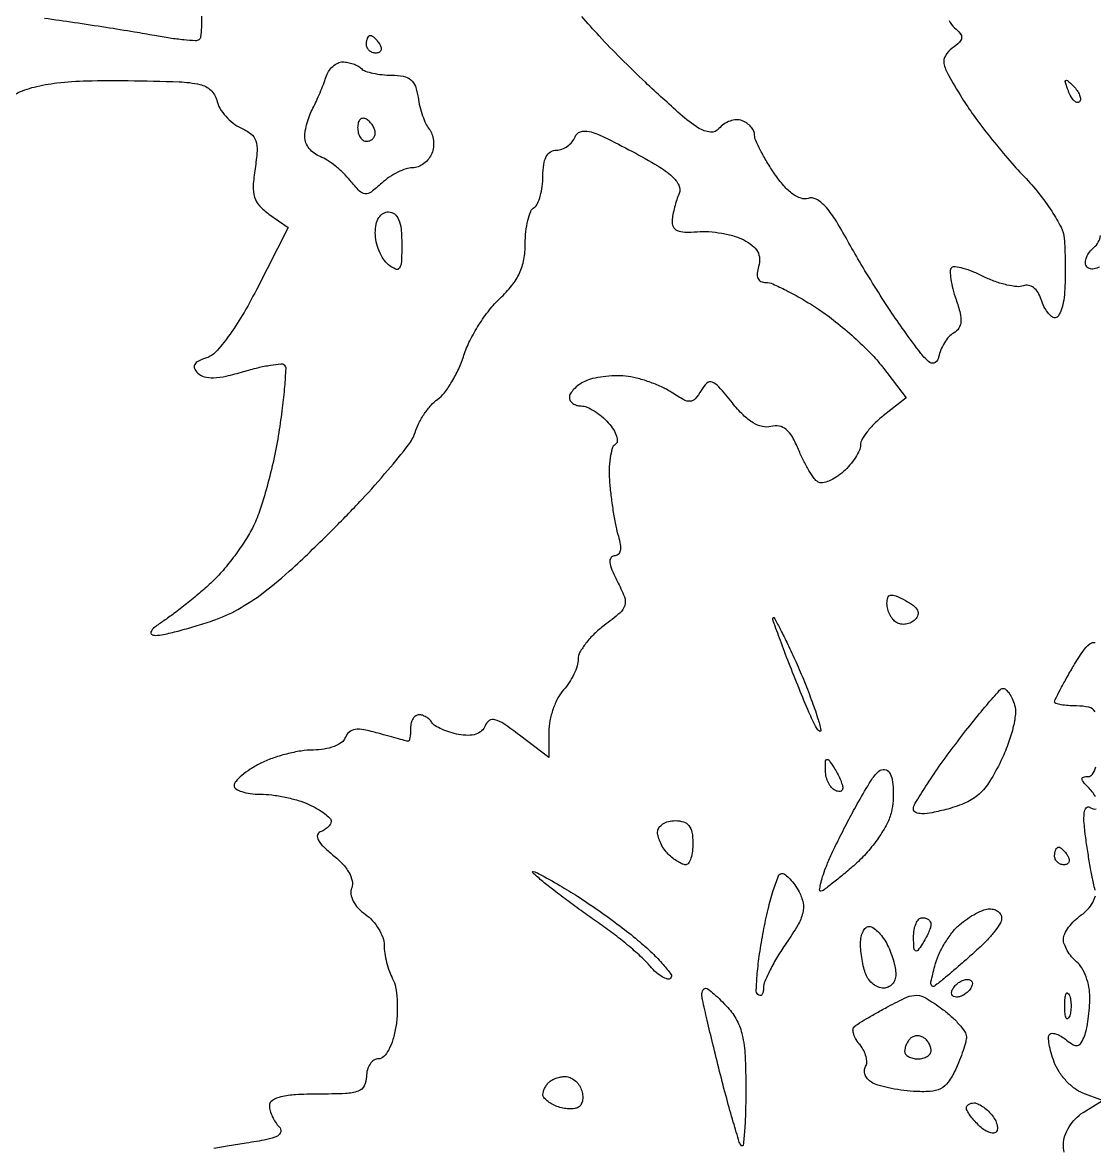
# Model space of a CAD drawing. Extents: x 0 to 102, y 0 to 135.
# Drawn here: x 24.45 to 34.73, y 102.79 to 113.57 of the extents above; entities that cross this region are included whole.
import ezdxf

# ---------------------------------------------------------------- set-up
doc = ezdxf.new("R2010")
doc.units = 0
doc.header["$MEASUREMENT"] = 0

msp = doc.modelspace()

# ---------------------------------------------------------------- linework, layer by layer
for points in [[(34.811731, 113.180006, 0.000045), (34.798401, 113.833034, 0.000063), (34.786342, 114.417683, 0.000038), (34.776085, 114.910107, 0.000811)], [(26.165886, 113.643629, -0.020431), (26.165764, 113.52717, -0.016355), (26.15879, 113.433867, -0.231482), (26.141432, 113.40632, -0.15439), (26.106654, 113.397542, -0.009064), (25.996564, 113.406066, -0.013013), (25.86385, 113.422261, -0.009172), (25.715593, 113.447069, 0.005418), (25.524507, 113.480519, 0.001911), (25.249896, 113.524453, 0.001897), (24.947723, 113.570439, 0.002226), (24.6609, 113.611672, -0.003339)], [(33.334977, 113.591614, 0.113813), (33.38781, 113.522319, -0.043528), (33.443506, 113.467252, -0.207368), (33.456234, 113.425385, -0.177474), (33.435071, 113.383213, -0.030767), (33.365287, 113.325279, 0.09633), (33.299837, 113.25465, 0.189489), (33.286284, 113.180487, 0.081006), (33.326098, 113.073233, 0.009195), (33.458566, 112.849966, 0.019098), (33.573325, 112.679337, 0.009763), (33.729499, 112.47381, 0.009687), (33.898888, 112.268025, 0.014351), (34.05585, 112.095, -0.022836), (34.197324, 111.933632, -0.02465), (34.319695, 111.763966, -0.02521), (34.409432, 111.609091, -0.097266), (34.44009, 111.5028, -0.012883), (34.446244, 111.402258, -0.006134), (34.449238, 111.272662, -0.006076), (34.449058, 111.137065, -0.008586), (34.445357, 111.01635, -0.02705), (34.434585, 110.911007, -0.041797), (34.412888, 110.822167, -0.050316), (34.384616, 110.759467, -0.267795), (34.353301, 110.7414, -0.174152), (34.319091, 110.753688, -0.056697), (34.281233, 110.7929, -0.048538), (34.245866, 110.84962, -0.038325), (34.218758, 110.916718, 0.060155), (34.188504, 110.983123, 0.092102), (34.146375, 111.030072, 0.115347), (34.097716, 111.052158, 0.141639), (34.048195, 111.047938, -0.116372), (33.986501, 111.039577, -0.032463), (33.889657, 111.055395, -0.030891), (33.779143, 111.088201, -0.02811), (33.669865, 111.135247, 0.01997), (33.565549, 111.182183, 0.029168), (33.470081, 111.214303, 0.028736), (33.392711, 111.230695, 0.238556), (33.359645, 111.219845, 0.206075), (33.34654, 111.186932, 0.028045), (33.35287, 111.111393, 0.028487), (33.371455, 111.018094, 0.020462), (33.40231, 110.916375, -0.021534), (33.441733, 110.785398, -0.080418), (33.449338, 110.699999, -0.133142), (33.428485, 110.640367, -0.112117), (33.379222, 110.594807, 0.07968), (33.333833, 110.557946, 0.04321), (33.290597, 110.500276, 0.041658), (33.255785, 110.432364, 0.051318), (33.235585, 110.364146, -0.199264), (33.201722, 110.312313, -0.323591), (33.151414, 110.313682, -0.066315), (33.065526, 110.399595, -0.007765), (32.903875, 110.617946, -0.009656), (32.771228, 110.810825, -0.005761), (32.620544, 111.045084, -0.005766), (32.475767, 111.28199, -0.009938), (32.36151, 111.482872, 0.015657), (32.242681, 111.686341, 0.047573), (32.145203, 111.813254, 0.079986), (32.061111, 111.878669, 0.204374), (31.985839, 111.886092, -0.158569), (31.916654, 111.886757, -0.076726), (31.837148, 111.927875, -0.056145), (31.750887, 112.007053, -0.029254), (31.66155, 112.122755, -0.014015), (31.588669, 112.236209, -0.017034), (31.527115, 112.346536, -0.015722), (31.481932, 112.44167, -0.103355), (31.4712, 112.493034, 0.114697), (31.462269, 112.531454, 0.06576), (31.43574, 112.571237, 0.06028), (31.396643, 112.606291, 0.061103), (31.350485, 112.63082, 0.104373), (31.296763, 112.639402, 0.069964), (31.235455, 112.627657, 0.066031), (31.176183, 112.598228, 0.071459), (31.128405, 112.555005, -0.250518), (31.046409, 112.521574, -0.115205), (30.934102, 112.560442, -0.041816), (30.757084, 112.693945, -0.006079), (30.42427, 112.999004, -0.007818), (30.188993, 113.22701, -0.01011), (29.980726, 113.44385, -0.008089), (29.813974, 113.630619, -0.084035)], [(24.388582, 112.889984, -0.0558), (24.561036, 112.953708, -0.031635), (24.780353, 112.99344, -0.023205), (25.069108, 113.013561, -0.009344), (25.4646, 113.015333, -0.004667), (25.951328, 113.003873, -0.047132), (26.152256, 112.978202, -0.134788), (26.25548, 112.923247, -0.142874), (26.313363, 112.824407, 0.072737), (26.344206, 112.749624, 0.046301), (26.399686, 112.67336, 0.04562), (26.469627, 112.60713, 0.062079), (26.543947, 112.562278, -0.061014), (26.639033, 112.50517, -0.144118), (26.68673, 112.438613, -0.10185), (26.699715, 112.341214, -0.022027), (26.6802, 112.171553, 0.026017), (26.662456, 112.005637, 0.088277), (26.675606, 111.898013, 0.111067), (26.722817, 111.815347, 0.054969), (26.81408, 111.735168), (26.997227, 111.606887), (26.692816, 111.009566, -0.015544), (26.556853, 110.762105, -0.02485), (26.42407, 110.560834, -0.027042), (26.303868, 110.414283, -0.131361), (26.214086, 110.356919, 0.035222), (26.137331, 110.326462, 0.151175), (26.101701, 110.293386, 0.239121), (26.099697, 110.255647, 0.092518), (26.130169, 110.211191, 0.135299), (26.192065, 110.176044, 0.07009), (26.281153, 110.166429, 0.04693), (26.403323, 110.181932, 0.017772), (26.569921, 110.225459, -0.01326), (26.706795, 110.262542, -0.019531), (26.82887, 110.287162, -0.015298), (26.928458, 110.300116, -0.224711), (26.960871, 110.288529, -0.213911), (26.974518, 110.252701, -0.005803), (26.96264, 110.081206, -0.011059), (26.94149, 109.876329, -0.007236), (26.908481, 109.641161, -0.015597), (26.860789, 109.386486, -0.013441), (26.795219, 109.122202, -0.013644), (26.722722, 108.885628, -0.037637), (26.654894, 108.725146, -0.026267), (26.576344, 108.590355, -0.016605), (26.471561, 108.441505, -0.01667), (26.358536, 108.301713, -0.029297), (26.254898, 108.195224, -0.009634), (26.147589, 108.100894, -0.006815), (26.023672, 107.99899, -0.006881), (25.902554, 107.904828, -0.014417), (25.805326, 107.835674, 0.016882), (25.718353, 107.773166, 0.100926), (25.682044, 107.731153, 0.40172), (25.68834, 107.706744, 0.139487), (25.726805, 107.6958, 0.054046), (25.801591, 107.703907, 0.009141), (25.94155, 107.737307, 0.009898), (26.105179, 107.783004, 0.008659), (26.274379, 107.8371, 0.045997), (26.514806, 107.944091, 0.034375), (26.757674, 108.102982, 0.024805), (27.041818, 108.341182, 0.009104), (27.41965, 108.70425, 0.009224), (27.703418, 108.997673, 0.011753), (27.953534, 109.27901, 0.009792), (28.151408, 109.521892, 0.090274), (28.214337, 109.6416, -0.042804), (28.250763, 109.730346, -0.031091), (28.305423, 109.822113, -0.031651), (28.368752, 109.903268, -0.057934), (28.431262, 109.959112, 0.076753), (28.496164, 110.021619, 0.028387), (28.567437, 110.127099, 0.027333), (28.633426, 110.252985, 0.029566), (28.683369, 110.382112, -0.039404), (28.739873, 110.520081, -0.024211), (28.826552, 110.672925, -0.024208), (28.927632, 110.816719, -0.0393), (29.028244, 110.926981, 0.035745), (29.142475, 111.050397, 0.06016), (29.216765, 111.170183, 0.063562), (29.257859, 111.299357, 0.045294), (29.2716, 111.450738, -0.026492), (29.277809, 111.567846, -0.033119), (29.296451, 111.67506, -0.035048), (29.323475, 111.759879, -0.16105), (29.3562, 111.7989, 0.146547), (29.38882, 111.83563, 0.040338), (29.415949, 111.908914, 0.037109), (29.434572, 112.000915, 0.031397), (29.4408, 112.099993, -0.03456), (29.448427, 112.210205, -0.085681), (29.472963, 112.287032, -0.129818), (29.514031, 112.332166, -0.144579), (29.570355, 112.3488, 0.088549), (29.623525, 112.358291, 0.066525), (29.676171, 112.38611, 0.065653), (29.720332, 112.427259, 0.080968), (29.74865, 112.475814, -0.224746), (29.799896, 112.52474, -0.143496), (29.883732, 112.52768, -0.051963), (30.027863, 112.474443, -0.008009), (30.299654, 112.335123, -0.012119), (30.542914, 112.197795, -0.04865), (30.680237, 112.096533, -0.09631), (30.744001, 112.011984, -0.21467), (30.746461, 111.933159, 0.021104), (30.724358, 111.872515, 0.013857), (30.703843, 111.801062, 0.013949), (30.687712, 111.730257, 0.025942), (30.679252, 111.672, 0.141255), (30.689987, 111.615665, 0.174229), (30.72862, 111.579179, 0.097031), (30.802414, 111.562802, 0.027042), (30.9213, 111.566267, -0.037802), (31.032469, 111.567116, -0.026541), (31.156754, 111.552004, -0.026902), (31.274874, 111.524613, -0.049452), (31.366445, 111.487989, -0.048567), (31.449011, 111.434324, -0.096867), (31.499267, 111.375169, -0.115522), (31.518415, 111.308854, -0.089842), (31.508794, 111.234172, 0.052483), (31.495239, 111.168139, 0.130348), (31.503118, 111.119822, 0.175783), (31.531466, 111.090522, 0.113963), (31.577895, 111.0798, -0.103426), (31.64525, 111.065717, -0.014362), (31.775041, 111.004462, -0.015936), (31.926286, 110.921531, -0.012902), (32.083192, 110.823329, -0.021878), (32.248002, 110.703473, -0.015319), (32.423178, 110.554976, -0.01549), (32.582526, 110.402071, -0.030871), (32.696865, 110.269937), (32.923338, 109.973015), (32.704869, 109.801167, 0.027948), (32.621249, 109.727471, 0.032277), (32.550575, 109.648178, 0.034103), (32.500638, 109.57444, 0.132542), (32.4864, 109.521672, -0.106945), (32.47525, 109.470137, -0.035847), (32.438263, 109.402082, -0.033756), (32.385241, 109.330416, -0.032705), (32.322531, 109.265724, -0.037861), (32.254002, 109.212552, -0.048825), (32.183617, 109.175315, -0.057461), (32.121546, 109.157852, -0.180169), (32.079746, 109.166197, -0.099374), (32.042565, 109.200952, -0.019588), (31.992122, 109.277634, -0.020057), (31.939622, 109.37315, -0.017443), (31.892267, 109.477066, 0.030936), (31.832734, 109.59889, 0.089879), (31.772893, 109.670562, 0.131355), (31.706178, 109.701533, 0.107711), (31.627396, 109.698287, -0.123872), (31.545546, 109.697526, -0.078045), (31.456772, 109.734326, -0.058035), (31.360859, 109.809487, -0.028872), (31.257465, 109.924456, 0.010508), (31.128834, 110.078502, 0.119223), (31.064552, 110.124076, 0.291849), (31.01345, 110.114327, 0.07134), (30.957546, 110.044038, -0.042108), (30.901489, 109.964451, -0.206523), (30.853447, 109.940308, -0.143171), (30.791776, 109.954491, -0.017396), (30.671685, 110.027338, 0.037897), (30.57781, 110.079145, 0.022968), (30.460033, 110.126541, 0.022946), (30.338096, 110.163032, 0.037085), (30.231409, 110.18143, 0.030998), (30.128393, 110.185001, 0.024978), (30.017919, 110.176447, 0.025641), (29.916404, 110.158133, 0.057223), (29.84265, 110.131704, 0.041016), (29.786003, 110.097718, 0.046263), (29.73809, 110.056131, 0.051841), (29.70502, 110.013513, 0.139983), (29.6946, 109.977023, 0.138207), (29.703371, 109.945897, 0.100129), (29.728025, 109.919377, 0.085862), (29.7649, 109.901521, 0.070028), (29.808388, 109.8954, -0.101955), (29.862187, 109.884315, -0.037182), (29.931498, 109.848165, -0.034984), (30.003615, 109.796132, -0.035084), (30.067699, 109.734599, -0.040549), (30.117694, 109.669446, -0.066654), (30.147265, 109.606689, -0.096462), (30.153117, 109.555988, -0.23937), (30.134211, 109.524966, 0.187055), (30.105136, 109.486511, 0.03333), (30.085915, 109.396738, 0.032015), (30.076749, 109.282787, 0.024045), (30.080752, 109.157017, 0.011352), (30.094769, 109.020891, 0.009223), (30.115782, 108.875725, 0.009343), (30.140122, 108.742634, 0.023831), (30.164119, 108.64755, -0.034821), (30.182594, 108.566929, -0.089451), (30.181236, 108.507356, -0.155897), (30.161039, 108.47129, -0.189983), (30.125294, 108.4572, 0.251449), (30.092627, 108.439663, 0.17713), (30.08273, 108.398288, 0.071466), (30.102032, 108.325291, 0.019015), (30.153347, 108.216071, -0.025503), (30.221967, 108.064958, -0.166612), (30.225669, 107.982884, -0.145325), (30.178502, 107.909901, -0.017946), (30.02862, 107.790539, 0.032949), (29.933169, 107.70973, 0.036326), (29.852467, 107.619514, 0.039129), (29.796066, 107.533231, 0.125841), (29.7792, 107.467279, -0.07695), (29.769243, 107.402962, -0.034794), (29.737781, 107.323445, -0.033401), (29.692163, 107.242479, -0.038943), (29.6382, 107.17262, 0.063447), (29.584157, 107.095105, 0.036222), (29.538619, 106.990245, 0.035572), (29.507543, 106.876265, 0.048804), (29.4972, 106.770557), (29.4972, 106.524298), (29.216127, 106.738683, 0.013103), (29.066297, 106.846874, 0.082651), (28.981142, 106.886369, 0.215782), (28.926612, 106.877809, 0.157185), (28.887588, 106.829376, -0.119726), (28.853324, 106.779797, -0.103179), (28.798313, 106.748144, -0.081165), (28.723508, 106.736493, -0.045388), (28.631611, 106.745543, -0.027727), (28.548416, 106.766284, -0.030626), (28.470825, 106.795578, -0.032136), (28.408517, 106.828531, -0.117155), (28.377057, 106.859901, 0.068216), (28.353545, 106.888401, 0.052446), (28.321155, 106.912516, 0.05343), (28.285267, 106.928907, 0.080592), (28.251407, 106.9344, 0.156819), (28.221045, 106.924637, 0.097386), (28.195185, 106.897123, 0.079459), (28.177728, 106.856026, 0.06085), (28.1718, 106.8075, -0.016086), (28.170235, 106.758853, -0.026278), (28.165423, 106.717877, -0.024389), (28.158597, 106.687092, -0.338015), (28.150091, 106.6806, -0.063662), (28.134349, 106.682613, -0.001261), (28.055953, 106.703202, -0.002988), (27.964484, 106.728057, -0.001999), (27.860104, 106.757541, 0.021119), (27.724798, 106.790233, 0.082368), (27.639051, 106.792846, 0.144432), (27.58322, 106.767862, 0.124826), (27.546068, 106.715241, -0.149602), (27.509843, 106.668893, -0.059888), (27.438065, 106.630538, -0.051369), (27.344061, 106.604676, -0.041479), (27.239654, 106.596, 0.039297), (27.121764, 106.58672, 0.022667), (26.982246, 106.558085, 0.022547), (26.843945, 106.516385, 0.034843), (26.729399, 106.466927, 0.024261), (26.633824, 106.411471, 0.032183), (26.55312, 106.351557, 0.03358), (26.49512, 106.295306, 0.185476), (26.4798, 106.255427, 0.256504), (26.497197, 106.223747, 0.062013), (26.553184, 106.197213, 0.048425), (26.633916, 106.178997, 0.031298), (26.729619, 106.173, -0.031872), (26.840954, 106.165896, -0.02013), (26.969352, 106.14416, -0.0202), (27.094336, 106.112466, -0.03471), (27.194919, 106.07482, -0.022943), (27.277442, 106.032548, -0.031465), (27.347103, 105.98669, -0.032424), (27.397482, 105.943394, -0.201681), (27.4104, 105.91267, -0.138544), (27.402698, 105.885408, -0.063474), (27.379336, 105.856367, -0.055766), (27.3451, 105.830061, -0.050004), (27.30465, 105.81083, 0.262351), (27.278647, 105.780807, 0.17872), (27.285698, 105.7351, 0.074256), (27.335221, 105.67063, 0.022705), (27.427701, 105.589167, -0.035178), (27.519146, 105.504477, -0.058398), (27.581558, 105.420077, -0.07536), (27.611786, 105.34206, -0.147458), (27.606929, 105.276193, 0.12584), (27.599808, 105.215106, 0.084878), (27.620897, 105.147806, 0.070903), (27.668227, 105.080745, 0.05095), (27.737678, 105.020708, -0.05618), (27.806664, 104.959804, -0.047172), (27.865031, 104.88158, -0.049273), (27.904869, 104.798745, -0.087679), (27.918, 104.724441, 0.038473), (27.923865, 104.648334, 0.023368), (27.941856, 104.559829, 0.023347), (27.968086, 104.473182, 0.037707), (27.999211, 104.402732, -0.077468), (28.02704, 104.323246, -0.028586), (28.041885, 104.205089, -0.027512), (28.04359, 104.072047, -0.02968), (28.030442, 103.942994, -0.031412), (28.002457, 103.819974, -0.051891), (27.961964, 103.721514, -0.068006), (27.914365, 103.656184, -0.204098), (27.864631, 103.635, 0.144528), (27.820459, 103.62196, 0.099415), (27.782825, 103.585298, 0.083688), (27.757464, 103.530479, 0.06668), (27.7488, 103.4658, -0.118451), (27.727372, 103.376619, -0.189837), (27.669487, 103.325441, -0.077556), (27.549156, 103.301803, -0.009792), (27.2835, 103.2966, 0.013676), (27.069351, 103.290741, 0.044379), (26.928831, 103.270451, 0.079487), (26.846068, 103.236359, 0.261051), (26.8182, 103.18662, 0.069575), (26.825052, 103.137614, 0.03895), (26.846049, 103.081097, 0.038004), (26.876717, 103.026212, 0.050012), (26.913006, 102.981834, -0.257322), (26.926552, 102.935022, -0.227644), (26.894737, 102.894839, -0.065407), (26.792458, 102.860625, -0.012022), (26.595756, 102.827235, 0.006414), (26.433013, 102.801484, 0.008372), (26.284896, 102.773534, 0.006466)], [(34.779184, 111.227988, -0.082221), (34.725468, 111.20962, -0.116222), (34.681697, 111.212512, -0.181925), (34.652163, 111.235306, -0.153831), (34.642582, 111.273096, -0.081521), (34.653214, 111.320721, -0.068311), (34.681711, 111.370637, -0.055789), (34.724409, 111.414971, 0.185677), (34.788297, 111.528947, 0.023578)], [(34.736231, 106.96401, 0.201266), (34.676556, 107.006161, 0.05449), (34.5591, 107.019, -0.016661), (34.478024, 107.021702, -0.027177), (34.409728, 107.030005, -0.025847), (34.358655, 107.041802, -0.334754), (34.3476, 107.056464, -0.117658), (34.353591, 107.081572, -0.003922), (34.400876, 107.17322, -0.007253), (34.459474, 107.280822, -0.004967), (34.528966, 107.401322, -0.01605), (34.620148, 107.54511, -0.079188), (34.685719, 107.614754, -0.216028), (34.737208, 107.626916, -0.205369)], [(34.740778, 106.147634, 0.032225), (34.707931, 106.19647, 0.032227), (34.66908, 106.24068, -0.018208), (34.620207, 106.293248, -0.180052), (34.60986, 106.32105, -0.354955), (34.623176, 106.337444, -0.051663), (34.66908, 106.3422, 0.252689), (34.710919, 106.364787, 0.072453), (34.743105, 106.43385, 0.049294)], [(34.737248, 105.251692, -0.026108), (34.71977, 105.319105, -0.005107), (34.695933, 105.442199, -0.005409), (34.671142, 105.586415, -0.004988), (34.648758, 105.735076, -0.013795), (34.631032, 105.892844, -0.049214), (34.632459, 105.994316, -0.137834), (34.651651, 106.041497, -0.383293), (34.684005, 106.047333, 0.061908), (34.717176, 106.032123, 0.13174), (34.745163, 106.030883, 0.191607)], [(34.438625, 102.74075, -0.042647), (34.4322, 102.815943, -0.085757), (34.446002, 102.895823, -0.053079), (34.487387, 102.981881, -0.051351), (34.548204, 103.060744, -0.063339), (34.62007, 103.119426), (34.807939, 103.236753), (34.618839, 103.306705, -0.073978), (34.54016, 103.349892, -0.042989), (34.460102, 103.422351, -0.041909), (34.39075, 103.510705, -0.054654), (34.344003, 103.602162, -0.021282), (34.314274, 103.691641, -0.029702), (34.295972, 103.773945, -0.029773), (34.28929, 103.840605, -0.209427), (34.300889, 103.870289, -0.216896), (34.325736, 103.879591, -0.066479), (34.365966, 103.871364, -0.052837), (34.413865, 103.848811, -0.03679), (34.462576, 103.814096, 0.04136), (34.524862, 103.770559, 0.187421), (34.567829, 103.763764, 0.201797), (34.602115, 103.787827, 0.048586), (34.63382, 103.85126, 0.040766), (34.653897, 103.919807, 0.016067), (34.670672, 104.016773, 0.015777), (34.682175, 104.123236, 0.019021), (34.686, 104.22376, 0.0476), (34.676622, 104.322043, 0.041324), (34.648723, 104.421741, 0.04342), (34.607765, 104.508238, 0.087483), (34.5591, 104.5656, -0.046373), (34.510545, 104.614155, -0.040942), (34.469477, 104.672805, -0.043145), (34.441282, 104.732263, -0.089378), (34.4322, 104.782662, -0.115145), (34.444178, 104.833983, -0.044464), (34.482459, 104.896784, -0.041026), (34.537831, 104.960133, -0.039889), (34.603295, 105.014245, 0.052719), (34.665975, 105.068817, 0.058935), (34.71322, 105.133429, 0.067335), (34.738896, 105.197868, 0.138525)]]:
    msp.add_lwpolyline(points, format="xyb")
for points in [[(27.786107, 113.4486, -0.151918), (27.803935, 113.443055, -0.038439), (27.827814, 113.423749, -0.035638), (27.852943, 113.396383, -0.029505), (27.8757, 113.364, -0.082592), (27.888941, 113.331674, -0.161196), (27.886309, 113.304251, -0.182303), (27.868421, 113.286023, -0.108972), (27.838393, 113.2794, -0.093332), (27.804193, 113.28584, -0.09642), (27.775118, 113.304251, -0.099167), (27.755658, 113.33172, -0.105053), (27.7488, 113.364, -0.042167), (27.751536, 113.396389, -0.061769), (27.759759, 113.423749, -0.081139), (27.771841, 113.442301, -0.210953)], [(27.520545, 113.1948, -0.047654), (27.569439, 113.190129, -0.037398), (27.620861, 113.176162, -0.038536), (27.667101, 113.155677, -0.072039), (27.699918, 113.13135, 0.112473), (27.73921, 113.10684, 0.029416), (27.811192, 113.086538, 0.02836), (27.898095, 113.072569, 0.025675), (27.988968, 113.0679, -0.045585), (28.10218, 113.057557, -0.128547), (28.173565, 113.024132, -0.13417), (28.217674, 112.961083, -0.051608), (28.243356, 112.8564, 0.026372), (28.260287, 112.768456, 0.023388), (28.286917, 112.679114, 0.024082), (28.318565, 112.600928, 0.063647), (28.350566, 112.549873, -0.089306), (28.376511, 112.503367, -0.055828), (28.390107, 112.442333, -0.053794), (28.390118, 112.376918, -0.064864), (28.375708, 112.317223, -0.076648), (28.345627, 112.264612, -0.064888), (28.299537, 112.220027, -0.066796), (28.245098, 112.189875, -0.093375), (28.19056, 112.1796, 0.082088), (28.128342, 112.169316, 0.033855), (28.04928, 112.136326, 0.03235), (27.967493, 112.088662, 0.035821), (27.895442, 112.032285, -0.021745), (27.792506, 111.946968, -0.185032), (27.735908, 111.930529, -0.182463), (27.682385, 111.956002, -0.021042), (27.59268, 112.057549, 0.030501), (27.528236, 112.127779, 0.023775), (27.450329, 112.196083, 0.02432), (27.37136, 112.252896, 0.052392), (27.30465, 112.286809, -0.070775), (27.24805, 112.318242, -0.063552), (27.20009, 112.365234, -0.066885), (27.16763, 112.419991, -0.10072), (27.1566, 112.474193, -0.045828), (27.162165, 112.534783, -0.02304), (27.179637, 112.609654, -0.022666), (27.20499, 112.685992, -0.031107), (27.235024, 112.751798, 0.014122), (27.268393, 112.81879, 0.0088), (27.303871, 112.899037, 0.008828), (27.336089, 112.97946, 0.015807), (27.359269, 113.04675, -0.066395), (27.385414, 113.103348, -0.065794), (27.425545, 113.15131, -0.071598), (27.472983, 113.183745, -0.11469)], [(34.527298, 112.96356, -0.043285), (34.564065, 112.92014, -0.063152), (34.587629, 112.875958, -0.082976), (34.5953, 112.83777, -0.20742), (34.585061, 112.811861, -0.278911), (34.562373, 112.806275, -0.120343), (34.534646, 112.822976, -0.070189), (34.505487, 112.861414, -0.036269), (34.479939, 112.916201, -0.008399), (34.450661, 112.997156, -0.286372), (34.45507, 113.016194, -0.400052), (34.471416, 113.016591, -0.011214)], [(27.7488, 112.6449, 0.139169), (27.716682, 112.654032, 0.191142), (27.689051, 112.643083, 0.138808), (27.670398, 112.611961, 0.066118), (27.6642, 112.565293, 0.062283), (27.670506, 112.514862, 0.080552), (27.689051, 112.472144, 0.097988), (27.716535, 112.443554, 0.153634), (27.7488, 112.4334, 0.092995), (27.781095, 112.439459, 0.096318), (27.808549, 112.456785, 0.099231), (27.826923, 112.482633, 0.105429), (27.8334, 112.513007, 0.089642), (27.827199, 112.547319, 0.053229), (27.808549, 112.584589, 0.051032), (27.781161, 112.618995, 0.06081)], [(27.9603, 111.7566, -0.167308), (28.017287, 111.736982, -0.129495), (28.057292, 111.684374, -0.074263), (28.080393, 111.591715, -0.024025), (28.0872, 111.450141, -0.010356), (28.083642, 111.278368, -0.131096), (28.064561, 111.217145, -0.377801), (28.027661, 111.206314, -0.064036), (27.9603, 111.249, -0.077115), (27.911683, 111.30397, -0.044437), (27.870677, 111.382466, -0.043151), (27.842763, 111.470717, -0.055078), (27.8334, 111.555459, -0.051876), (27.841988, 111.638011, -0.089113), (27.867894, 111.701926, -0.115408), (27.908614, 111.742062, -0.137957)], [(32.918483, 108.029339, -0.037102), (32.993637, 107.981636, -0.116154), (33.031928, 107.936156, -0.187557), (33.036279, 107.891767, -0.128781), (33.010454, 107.847614, -0.081027), (32.970558, 107.818909, -0.074683), (32.92248, 107.803354, -0.077784), (32.873814, 107.802937, -0.102073), (32.832171, 107.818144, -0.083986), (32.796969, 107.849091, -0.053437), (32.767217, 107.894973, -0.05197), (32.747018, 107.947884, -0.065299), (32.7402, 107.999869, -0.074508), (32.748932, 108.058144, -0.284714), (32.775384, 108.081277, -0.145326), (32.824235, 108.075148, -0.01949)], [(31.85727, 107.46295, -0.009811), (31.938382, 107.275777, -0.009101), (32.014235, 107.080845, -0.009125), (32.075384, 106.904995, -0.029988), (32.106547, 106.78615, -0.656822), (32.092937, 106.776739, -0.13349), (32.063964, 106.807962, -0.018646), (31.992418, 106.957849, -0.005883), (31.896608, 107.186823, -0.003118), (31.798915, 107.432634, -0.004789), (31.717697, 107.646797, -0.001751), (31.650356, 107.831625, -0.126488), (31.647332, 107.863623, -0.713489), (31.657243, 107.865365, -0.005671), (31.71186, 107.763942, -0.008821), (31.77887, 107.630372, -0.004701)], [(33.855449, 107.186093, -0.205388), (33.881117, 107.176176, -0.049026), (33.91122, 107.140366, -0.042461), (33.94045, 107.088856, -0.031001), (33.964213, 107.027467, -0.10777), (33.972277, 106.940649, -0.029438), (33.947369, 106.804505, -0.028123), (33.8998, 106.648541, -0.025001), (33.833401, 106.492478, -0.025414), (33.724646, 106.294849, -0.070476), (33.623345, 106.173255, -0.079615), (33.499859, 106.092954, -0.039231), (33.322787, 106.030465, -0.014888), (33.173633, 105.995375, -0.049936), (33.073886, 105.985216, -0.102439), (33.015527, 105.997195, -0.299549), (32.994, 106.029903, -0.137845), (33.009513, 106.085104, -0.006669), (33.112043, 106.248185, -0.010448), (33.241894, 106.439834, -0.007307), (33.39585, 106.650543, -0.006275), (33.554038, 106.85514, -0.009627), (33.69662, 107.027906, -0.004616), (33.820588, 107.16969, -0.204439)], [(32.2326, 106.4268, -0.021347), (32.264085, 106.373193, -0.021318), (32.290899, 106.317072, -0.021733), (32.310029, 106.266194, -0.074451), (32.315905, 106.231457, -0.157323), (32.309383, 106.209852, -0.195945), (32.291968, 106.198478, -0.128516), (32.26493, 106.200213, -0.058538), (32.2326, 106.2153, -0.101161), (32.200281, 106.245724, -0.052761), (32.173232, 106.29425, -0.049393), (32.155075, 106.352043, -0.053738), (32.149295, 106.410643, -0.012098), (32.151976, 106.49122, -0.343021), (32.164863, 106.505964, -0.295079), (32.18443, 106.498097, -0.010223)], [(32.765801, 106.378048, -0.083738), (32.789349, 106.312135, -0.032817), (32.800024, 106.215854, -0.031347), (32.798097, 106.108005, -0.03393), (32.782569, 106.004114, -0.067556), (32.741208, 105.891194, -0.029278), (32.658153, 105.754059, -0.028311), (32.551393, 105.616417, -0.0335), (32.435213, 105.499746, -0.00588), (32.320195, 105.401129, -0.008806), (32.217265, 105.317995, -0.0045), (32.128878, 105.250413, -0.162352), (32.10485, 105.2424, -0.449688), (32.094627, 105.253925, -0.023271), (32.103865, 105.309027, -0.024158), (32.123409, 105.382211, -0.013515), (32.153823, 105.469215, -0.018398), (32.202173, 105.583539, -0.006038), (32.281513, 105.748215, -0.006005), (32.374049, 105.929009, -0.006758), (32.467418, 106.100495, -0.011051), (32.585321, 106.299795, -0.066408), (32.661706, 106.392548, -0.223896), (32.717984, 106.410496, -0.236461)], [(30.7098, 105.9192, -0.07578), (30.788923, 105.907139, -0.149477), (30.84093, 105.871613, -0.124434), (30.869993, 105.807762, -0.044917), (30.879, 105.7077, -0.030335), (30.87408, 105.626672, -0.047135), (30.859119, 105.558328, -0.059924), (30.837351, 105.510789, -0.261124), (30.81132, 105.4962, -0.102712), (30.778411, 105.503032, -0.032763), (30.733699, 105.526021, -0.031128), (30.685961, 105.558868, -0.030136), (30.64212, 105.59772, -0.047088), (30.603265, 105.644674, -0.037433), (30.570421, 105.701725, -0.038655), (30.547899, 105.759751, -0.073375), (30.5406, 105.80922, -0.15175), (30.55363, 105.851163, -0.098319), (30.590302, 105.886893, -0.0812), (30.645107, 105.910996, -0.063155)], [(34.384907, 105.6654, -0.151918), (34.402735, 105.659855, -0.038439), (34.426614, 105.640549, -0.035638), (34.451743, 105.613183, -0.029505), (34.4745, 105.5808, -0.082592), (34.487741, 105.548474, -0.161196), (34.485109, 105.521051, -0.182303), (34.467221, 105.502823, -0.108972), (34.437193, 105.4962, -0.093332), (34.402993, 105.50264, -0.09642), (34.373918, 105.521051, -0.099167), (34.354458, 105.54852, -0.105053), (34.3476, 105.5808, -0.042167), (34.350336, 105.613189, -0.061769), (34.358559, 105.640549, -0.081139), (34.370641, 105.659101, -0.210953)], [(29.603115, 105.29779, -0.015438), (29.77302, 105.194087, -0.008293), (29.976344, 105.056337, -0.00825), (30.179215, 104.908872, -0.012802), (30.348752, 104.774378, -0.014995), (30.487358, 104.651273, -0.025106), (30.595204, 104.538793, -0.022846), (30.668655, 104.445792, -0.367954), (30.665604, 104.408837, -0.261266), (30.634333, 104.400109, -0.072567), (30.585371, 104.419881, -0.053499), (30.527665, 104.462451, -0.033427), (30.469659, 104.5233, 0.033122), (30.392703, 104.604127, 0.011238), (30.270751, 104.711351, 0.01112), (30.130309, 104.824114, 0.012562), (29.990492, 104.925875, -0.00502), (29.845526, 105.028074, -0.003879), (29.689516, 105.14227, -0.003922), (29.545476, 105.251196, -0.009384), (29.4408, 105.334823, -0.010133), (29.342723, 105.419656, -0.773117), (29.348716, 105.431201, -0.070949), (29.402755, 105.41049, -0.002371)], [(31.731603, 105.4116, -0.1649), (31.765581, 105.400081, -0.040116), (31.810176, 105.359858, -0.036834), (31.856537, 105.302884, -0.029517), (31.897917, 105.235455, -0.075087), (31.935241, 105.130444, -0.110152), (31.932526, 105.032826, -0.072028), (31.884924, 104.917363, -0.017794), (31.773993, 104.744458, 0.015679), (31.690459, 104.61546, 0.018472), (31.619894, 104.488223, 0.017618), (31.568596, 104.377596, 0.100072), (31.5558, 104.314303, -0.044439), (31.552174, 104.273581, -0.130817), (31.54035, 104.248321, -0.258801), (31.523064, 104.241688, -0.162731), (31.503203, 104.251597, -0.210574), (31.486527, 104.294551, -0.010148), (31.496746, 104.451394, -0.01511), (31.518865, 104.641916, -0.010176), (31.555082, 104.857897, -0.011778), (31.600331, 105.070139, -0.018755), (31.650032, 105.24895, -0.013305), (31.698801, 105.388943, -0.311794)], [(33.0786, 104.9886, -0.073605), (33.110829, 104.98383, -0.089496), (33.137968, 104.969962, -0.102891), (33.155864, 104.949342, -0.133323), (33.161905, 104.92515, -0.077483), (33.156121, 104.892455, -0.020703), (33.136899, 104.843062, -0.02047), (33.110086, 104.78804, -0.019837), (33.0786, 104.7348, -0.023197), (33.034566, 104.673136, -0.409657), (33.012472, 104.670322, -0.220444), (32.998266, 104.69722, -0.011293), (32.995295, 104.79825, -0.042523), (33.001005, 104.871125, -0.062416), (33.019232, 104.932685, -0.082215), (33.046352, 104.974389, -0.210568)], [(33.726045, 105.0732, -0.076058), (33.769582, 105.066539, -0.08933), (33.806526, 105.047219, -0.100741), (33.831223, 105.018484, -0.127983), (33.84, 104.984755, -0.133696), (33.827557, 104.939051, -0.026356), (33.780238, 104.867504, -0.026226), (33.71444, 104.787695, -0.021729), (33.636554, 104.709805, -0.003237), (33.547833, 104.629522, -0.002445), (33.449387, 104.542454, -0.002471), (33.356092, 104.461563, -0.005724), (33.285081, 104.402002, -0.014488), (33.195423, 104.332776, -0.416752), (33.169352, 104.337016, -0.213233), (33.162153, 104.372589, -0.006357), (33.198088, 104.523889, -0.044238), (33.234319, 104.62819, -0.029321), (33.293037, 104.740601, -0.029511), (33.363553, 104.843897, -0.049627), (33.435607, 104.920137, -0.028703), (33.511545, 104.978717, -0.02867), (33.593722, 105.028238, -0.029923), (33.670257, 105.062894, -0.091595)], [(32.568023, 104.904, -0.146758), (32.605436, 104.892777, -0.046488), (32.651396, 104.855931, -0.041844), (32.69769, 104.802985, -0.035873), (32.737223, 104.740362, -0.028721), (32.770756, 104.668005, -0.022248), (32.799074, 104.585882, -0.022722), (32.818646, 104.506639, -0.049213), (32.8248, 104.444262, -0.087727), (32.815857, 104.393685, -0.094548), (32.790182, 104.350711, -0.10009), (32.751908, 104.321964, -0.111631), (32.706951, 104.3118, -0.100912), (32.658062, 104.321768, -0.066819), (32.608636, 104.351109, -0.063449), (32.566186, 104.39446, -0.070559), (32.537751, 104.445619, -0.03151), (32.518051, 104.508544, -0.017174), (32.501484, 104.587799, -0.017054), (32.490124, 104.669832, -0.025883), (32.4864, 104.741719, -0.048325), (32.492417, 104.803824, -0.068325), (32.510377, 104.85633, -0.088508), (32.536855, 104.891701, -0.190158)], [(33.511586, 104.3964, -0.117858), (33.53963, 104.389696, -0.186277), (33.555976, 104.371549, -0.154201), (33.55759, 104.34415, -0.076764), (33.5439, 104.3118, -0.064269), (33.517627, 104.279438, -0.051777), (33.482122, 104.252051, -0.053414), (33.443242, 104.233421, -0.085235), (33.407014, 104.2272, -0.117858), (33.37897, 104.233904, -0.186277), (33.362624, 104.252051, -0.154201), (33.36101, 104.27945, -0.076764), (33.3747, 104.3118, -0.064269), (33.400973, 104.344162, -0.051777), (33.436478, 104.371549, -0.053414), (33.475358, 104.390179, -0.085235)], [(31.002604, 104.3118, -0.170532), (31.025503, 104.303756, -0.01086), (31.080822, 104.257412, -0.014933), (31.145185, 104.197579, -0.010494), (31.214104, 104.126648, -0.067484), (31.300708, 104.004114, -0.0655), (31.352637, 103.861715, -0.042829), (31.379144, 103.663982, -0.011915), (31.3866, 103.351148, -0.006552), (31.38367, 103.127546, -0.012156), (31.374506, 102.946309, -0.008345), (31.361788, 102.807733, -0.629735), (31.345428, 102.801972, -0.122445), (31.324174, 102.837291, -0.002748), (31.266699, 103.02812, -0.006034), (31.202984, 103.253951, -0.004026), (31.135227, 103.514022, -0.001917), (31.070366, 103.775685, -0.002807), (31.015469, 104.006468, -0.001349), (30.97043, 104.203049, -0.050557), (30.964899, 104.24835, -0.059674), (30.967303, 104.272616, -0.079728), (30.975439, 104.293162, -0.099061), (30.987831, 104.306907, -0.161292)], [(33.267385, 104.114743, -0.024002), (33.357051, 104.041544, -0.029663), (33.432799, 103.964798, -0.030523), (33.48706, 103.894671, -0.150495), (33.5016, 103.847456, -0.064925), (33.495016, 103.796969, -0.015079), (33.470536, 103.714781, -0.015313), (33.43633, 103.621154, -0.014463), (33.39585, 103.52797, -0.045434), (33.32748, 103.41116, -0.120214), (33.254623, 103.34839, -0.105237), (33.154834, 103.321611, -0.030227), (32.994, 103.322891, -0.018009), (32.872783, 103.335593, -0.018283), (32.75341, 103.356944, -0.018406), (32.651236, 103.383072, -0.068304), (32.59077, 103.410333, -0.075007), (32.553674, 103.442198, -0.088291), (32.53008, 103.481986, -0.09998), (32.523415, 103.523333, -0.129237), (32.534603, 103.559952, 0.135716), (32.54649, 103.600708, 0.066031), (32.540064, 103.654978, 0.058134), (32.517595, 103.713625, 0.052728), (32.481628, 103.76765, -0.038509), (32.445272, 103.819037, -0.054724), (32.421993, 103.869872, -0.069027), (32.414086, 103.912776, -0.210481), (32.424572, 103.939772, -0.055169), (32.456846, 103.965614, -0.005648), (32.540185, 104.017129, -0.006994), (32.641332, 104.076171, -0.005528), (32.752312, 104.13728, -0.016973), (32.93142, 104.225646, -0.117565), (33.02685, 104.244032, -0.127555), (33.116719, 104.216481, -0.021361)], [(34.488229, 104.24835, -0.057986), (34.501455, 104.200127, -0.037979), (34.505831, 104.1426, -0.037979), (34.501455, 104.085073, -0.057986), (34.488229, 104.03685, -0.174857), (34.472385, 104.019136, -0.447206), (34.458093, 104.024292, -0.078554), (34.448197, 104.067184, -0.017491), (34.445558, 104.1426, -0.017491), (34.448197, 104.218016, -0.078554), (34.458093, 104.260908, -0.447206), (34.472385, 104.266064, -0.174857)], [(33.0904, 103.839207, 0.081757), (33.058514, 103.85233, 0.074868), (33.023093, 103.855092, 0.077739), (32.989656, 103.847375, 0.101199), (32.9635, 103.8301, 0.055296), (32.942787, 103.804218, 0.038722), (32.925292, 103.771183, 0.039128), (32.913339, 103.736445, 0.063383), (32.9094, 103.7055, 0.17482), (32.919103, 103.678598, 0.093122), (32.946677, 103.655709, 0.073362), (32.987751, 103.640219, 0.053595), (33.0363, 103.635, 0.06085), (33.084826, 103.640928, 0.079459), (33.125923, 103.658385, 0.097386), (33.153437, 103.684245, 0.156819), (33.1632, 103.714607, 0.079017), (33.157828, 103.748391, 0.05339), (33.141815, 103.784046, 0.052641), (33.11825, 103.816099, 0.069632)], [(29.657349, 103.4658, -0.105624), (29.70057, 103.456567, -0.066607), (29.74462, 103.429319, -0.06243), (29.782789, 103.38909, -0.067106), (29.808754, 103.341609, -0.060394), (29.821512, 103.290748, -0.068891), (29.820888, 103.240598, -0.079398), (29.807559, 103.198768, -0.138447), (29.78314, 103.172135, -0.102343), (29.745486, 103.158407, -0.044061), (29.691873, 103.155318, -0.041153), (29.632226, 103.162073, -0.042871), (29.575334, 103.178477, -0.037171), (29.523846, 103.202762, -0.046013), (29.48032, 103.232988, -0.052784), (29.450132, 103.264346, -0.166748), (29.4408, 103.291551, -0.073055), (29.444857, 103.319169, -0.038685), (29.457367, 103.351517, -0.037485), (29.475614, 103.383289, -0.047326), (29.4972, 103.4094, -0.073172), (29.526287, 103.431025, -0.038674), (29.567509, 103.449232, -0.037466), (29.613488, 103.461647, -0.047239)], [(33.575841, 103.212, -0.110009), (33.610879, 103.204197, -0.038704), (33.655953, 103.178649, -0.036176), (33.702771, 103.141911, -0.035119), (33.744307, 103.098466, -0.047002), (33.776553, 103.05121, -0.063213), (33.795685, 103.003114, -0.079065), (33.799632, 102.961489, -0.182521), (33.786895, 102.933295, -0.210589), (33.758447, 102.922251, -0.081278), (33.716107, 102.931144, -0.061881), (33.666944, 102.957546, -0.042267), (33.618429, 102.998486, -0.019046), (33.573699, 103.046759, -0.023405), (33.535918, 103.095197, -0.022776), (33.508494, 103.137975, -0.13189), (33.5016, 103.163657, -0.151498), (33.507317, 103.182094, -0.098362), (33.523408, 103.197799, -0.081287), (33.547456, 103.208393, -0.063273)]]:
    msp.add_lwpolyline(points, format="xyb", close=True)

doc.saveas('drawing.dxf')
